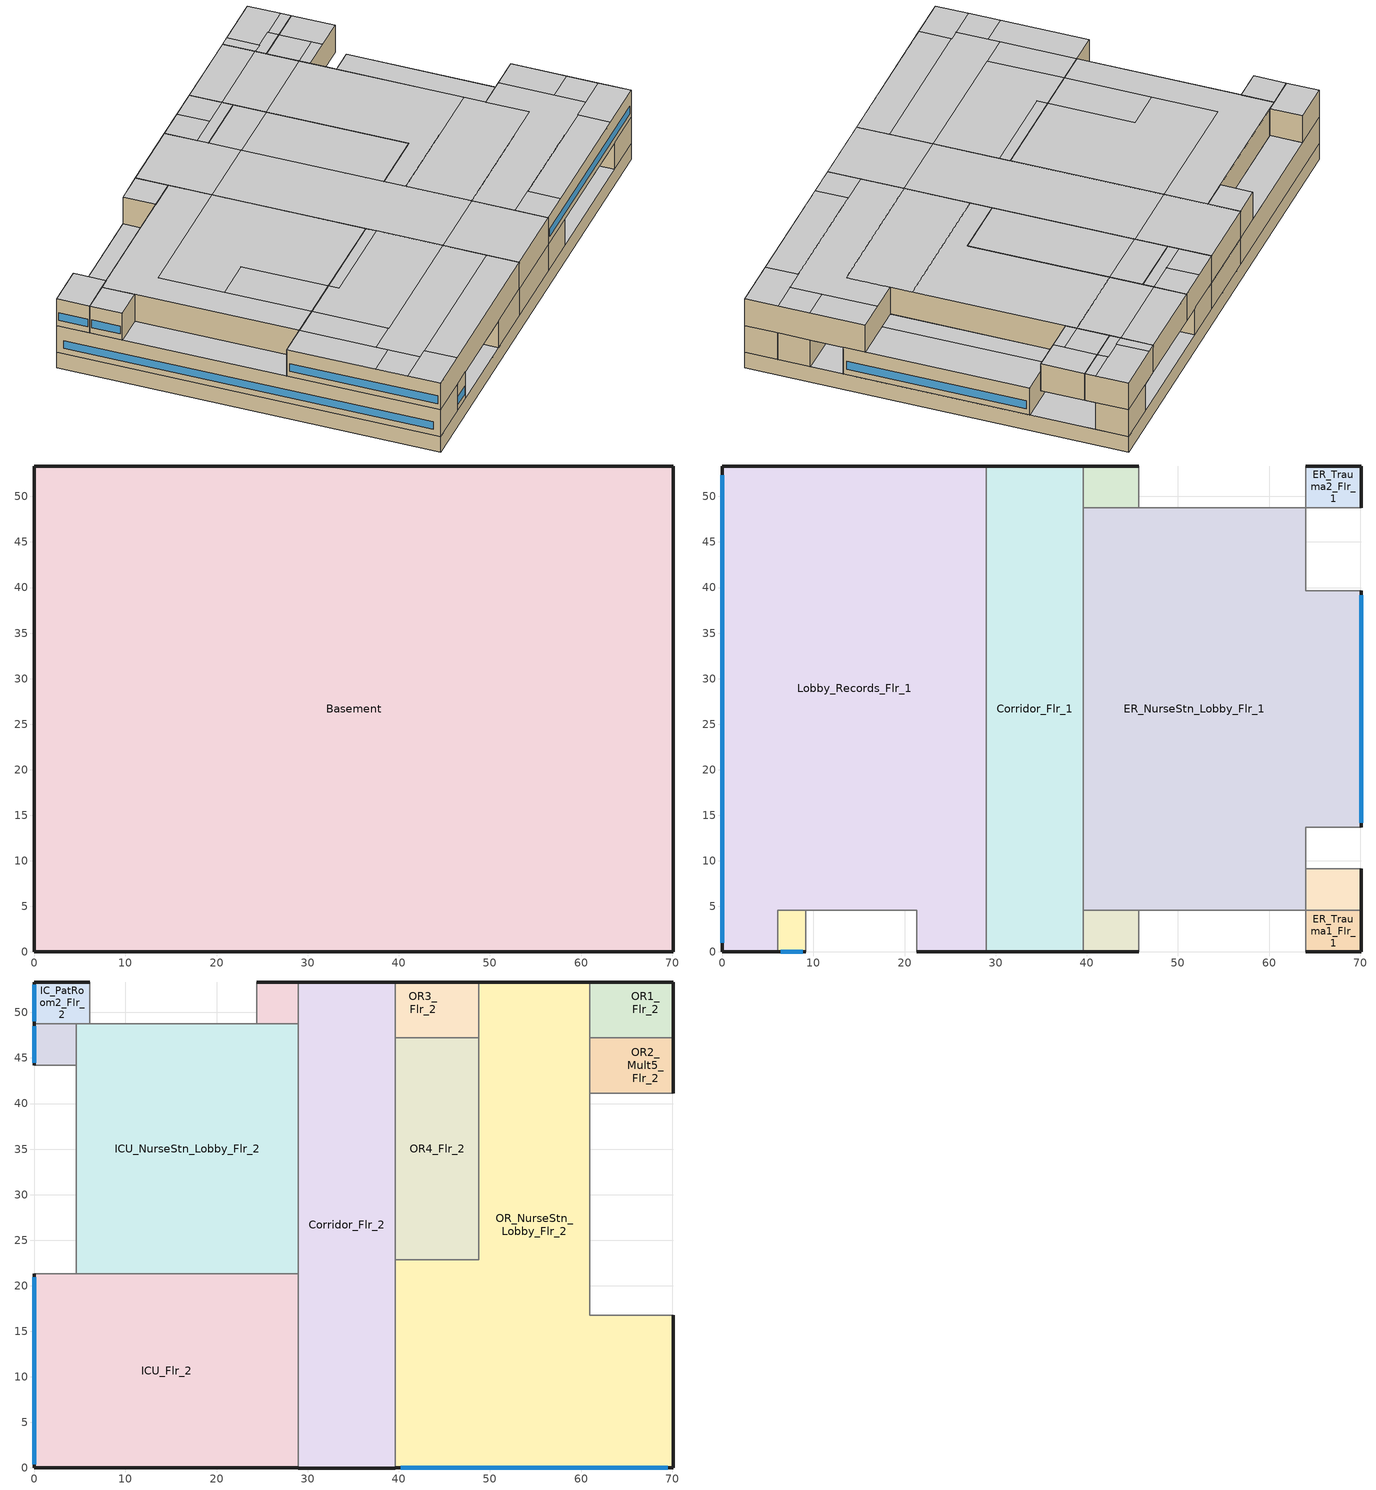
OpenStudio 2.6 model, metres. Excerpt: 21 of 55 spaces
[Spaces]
Basement
 floor othersidecoefficients: 70.1,53.34 70.1,0 0,0 0,53.34 z-2.44
 wall othersidecoefficients: 0,53.34 0,0 70.1,0 70.1,53.34 0,53.34 z-2.44:0
 ceiling adiabatic: 70.1,9.14 70.1,13.72 64.01,13.72 64.01,9.14 z0; 45.72,0 45.72,4.57 39.62,4.57 39.62,0 z0; 45.72,48.77 45.72,53.34 39.62,53.34 39.62,48.77 z0; 70.1,39.62 70.1,48.77 64.01,48.77 64.01,39.62 z0; 64.01,0 64.01,4.57 45.72,4.57 45.72,0 z0; 64.01,48.77 64.01,53.34 45.72,53.34 45.72,48.77 z0; 21.34,0 21.34,4.57 9.14,4.57 9.14,0 z0; 9.14,0 9.14,4.57 6.1,4.57 6.1,0 z0; 70.1,4.57 70.1,9.14 64.01,9.14 64.01,4.57 z0
Lobby_Records_Flr_1
 floor to Basement: 28.96,4.57 28.96,0 21.34,0 21.34,4.57 z0; 6.1,4.57 6.1,0 0,0 0,4.57 z0; 28.96,53.34 28.96,4.57 0,4.57 0,53.34 z0
 wall outside: 28.96,53.34 0,53.34 0,0 6.1,0 / 21.34,0 28.96,0 z0:4.27
 wall to Corridor_Flr_1: 28.96,0 28.96,53.34 z0:4.27
 wall adiabatic: 6.1,0 6.1,4.57 9.14,4.57 21.34,4.57 21.34,0 z0:4.27
 window: 0,52.34 0,1 z0.91:2.14
 ceiling adiabatic: 28.96,48.77 28.96,53.34 24.38,53.34 24.38,48.77 z4.27; 24.38,48.77 24.38,53.34 6.1,53.34 6.1,48.77 z4.27; 4.57,44.2 4.57,48.77 0,48.77 0,44.2 z4.27; 4.57,21.34 4.57,44.2 0,44.2 0,21.34 z4.27
Office1_Mult4_Flr_1
 floor adiabatic: 9.14,4.57 9.14,0 6.1,0 6.1,4.57 z0
 wall outside: 6.1,0 9.14,0 z0:4.27
 wall adiabatic: 9.14,0 9.14,4.57 6.1,4.57 6.1,0 z0:4.27
 window: 6.41,0 8.84,0 z0.91:2.14
 ceiling adiabatic: 9.14,0 9.14,4.57 6.1,4.57 6.1,0 z4.27
Corridor_Flr_1
 floor to Basement: 39.62,53.34 39.62,0 28.96,0 28.96,53.34 z0
 wall outside: 28.96,0 39.62,0 / 39.62,53.34 28.96,53.34 z0:4.27
 wall adiabatic: 39.62,48.77 39.62,53.34 / 39.62,0 39.62,4.57 z0:4.27
 wall to ER_NurseStn_Lobby_Flr_1: 39.62,4.57 39.62,48.77 z0:4.27
ER_Exam1_Mult4_Flr_1
 floor adiabatic: 45.72,4.57 45.72,0 39.62,0 39.62,4.57 z0
 wall outside: 39.62,0 45.72,0 z0:4.27
 wall adiabatic: 45.72,0 45.72,4.57 39.62,4.57 39.62,0 z0:4.27
 ceiling adiabatic: 45.72,0 45.72,4.57 39.62,4.57 39.62,0 z4.27
ER_Trauma1_Flr_1
 floor to Basement: 70.1,4.57 70.1,0 64.01,0 64.01,4.57 z0
 wall outside: 64.01,0 70.1,0 70.1,4.57 z0:4.27
 wall adiabatic: 70.1,4.57 64.01,4.57 64.01,0 z0:4.27
ER_NurseStn_Lobby_Flr_1
 floor to Basement: 70.1,39.62 70.1,13.72 64.01,13.72 64.01,39.62 z0; 64.01,48.77 64.01,4.57 39.62,4.57 39.62,48.77 z0
 wall outside: 70.1,13.72 70.1,39.62 z0:4.27
 wall adiabatic: 39.62,4.57 45.72,4.57 64.01,4.57 64.01,9.14 64.01,13.72 70.1,13.72 / 70.1,39.62 64.01,39.62 64.01,48.77 45.72,48.77 39.62,48.77 z0:4.27
 window: 70.1,14.2 70.1,39.14 z0.91:2.14
 ceiling adiabatic: 70.1,16.76 70.1,39.62 64.01,39.62 64.01,16.76 z4.27; 64.01,41.15 64.01,47.24 60.96,47.24 60.96,41.15 z4.27; 64.01,16.76 64.01,41.15 60.96,41.15 60.96,16.76 z4.27
ER_Exam3_Mult4_Flr_1
 floor adiabatic: 70.1,9.14 70.1,4.57 64.01,4.57 64.01,9.14 z0
 wall outside: 70.1,4.57 70.1,9.14 z0:4.27
 wall adiabatic: 70.1,9.14 64.01,9.14 64.01,4.57 70.1,4.57 z0:4.27
 ceiling adiabatic: 70.1,4.57 70.1,9.14 64.01,9.14 64.01,4.57 z4.27
ER_Triage_Mult4_Flr_1
 floor adiabatic: 45.72,53.34 45.72,48.77 39.62,48.77 39.62,53.34 z0
 wall outside: 45.72,53.34 39.62,53.34 z0:4.27
 wall adiabatic: 39.62,53.34 39.62,48.77 45.72,48.77 45.72,53.34 z0:4.27
 ceiling adiabatic: 45.72,48.77 45.72,53.34 39.62,53.34 39.62,48.77 z4.27
ER_Trauma2_Flr_1
 floor to Basement: 70.1,53.34 70.1,48.77 64.01,48.77 64.01,53.34 z0
 wall outside: 70.1,48.77 70.1,53.34 64.01,53.34 z0:4.27
 wall adiabatic: 64.01,53.34 64.01,48.77 70.1,48.77 z0:4.27
ICU_Flr_2
 floor adiabatic: 9.14,4.57 9.14,0 6.1,0 6.1,4.57 z4.27; 21.34,4.57 21.34,0 9.14,0 9.14,4.57 z4.27
 floor to Lobby_Records_Flr_1: 28.96,21.34 28.96,0 21.34,0 21.34,4.57 6.1,4.57 6.1,0 0,0 0,21.34 z4.27
 wall outside: 0,21.34 0,0 28.96,0 z4.27:8.53
 wall adiabatic: 4.57,21.34 0,21.34 z4.27:8.53
 wall to ICU_NurseStn_Lobby_Flr_2: 28.96,21.34 4.57,21.34 z4.27:8.53
 wall to Corridor_Flr_2: 28.96,0 28.96,21.34 z4.27:8.53
 window: 0,20.94 0,0.4 z5.18:6.4
 ceiling to PatRoom6_Flr_3: 6.1,0 6.1,4.57 0,4.57 0,0 z8.53
 ceiling to Lab_Flr_3: 28.96,10.67 28.96,19.81 15.24,19.81 15.24,21.34 9.14,21.34 9.14,10.67 z8.53
 ceiling to NurseStn_Lobby_Flr_3: 28.96,19.81 28.96,21.34 15.24,21.34 15.24,19.81 z8.53
 ceiling to Corridor_SE_Flr_3: 28.96,4.57 28.96,10.67 4.57,10.67 4.57,4.57 z8.53
 ceiling adiabatic: 28.96,0 28.96,4.57 6.1,4.57 6.1,0 z8.53; 4.57,4.57 4.57,8.99 0,8.99 0,4.57 z8.53; 4.57,8.99 4.57,21.34 0,21.34 0,8.99 z8.53
 ceiling to Corridor_NW_Flr_3: 9.14,10.67 9.14,21.34 4.57,21.34 4.57,10.67 z8.53
Corridor_Flr_2
 floor to Corridor_Flr_1: 39.62,53.34 39.62,0 28.96,0 28.96,53.34 z4.27
 wall outside: 39.62,53.34 28.96,53.34 / 28.96,0 39.62,0 z4.27:8.53
 wall adiabatic: 28.96,53.34 28.96,48.77 z4.27:8.53
 wall to OR3_Flr_2: 39.62,47.24 39.62,53.34 z4.27:8.53
 wall to OR4_Flr_2: 39.62,22.86 39.62,47.24 z4.27:8.53
 wall to OR_NurseStn_Lobby_Flr_2: 39.62,0 39.62,22.86 z4.27:8.53
 wall to ICU_NurseStn_Lobby_Flr_2: 28.96,48.77 28.96,21.34 z4.27:8.53
 ceiling to NurseStn_Lobby_Flr_3: 39.62,10.67 39.62,42.67 28.96,42.67 28.96,10.67 z8.53
 ceiling to Corridor_SE_Flr_3: 39.62,0 39.62,10.67 28.96,10.67 28.96,0 z8.53
 ceiling to Corridor_NW_Flr_3: 39.62,42.67 39.62,53.34 28.96,53.34 28.96,42.67 z8.53
OR_NurseStn_Lobby_Flr_2
 floor adiabatic: 45.72,4.57 45.72,0 39.62,0 39.62,4.57 z4.27; 60.96,53.34 60.96,48.77 48.77,48.77 48.77,53.34 z4.27; 64.01,4.57 64.01,0 45.72,0 45.72,4.57 z4.27; 70.1,9.14 70.1,4.57 64.01,4.57 64.01,9.14 z4.27; 70.1,13.72 70.1,9.14 64.01,9.14 64.01,13.72 z4.27
 floor to ER_Trauma1_Flr_1: 70.1,4.57 70.1,0 64.01,0 64.01,4.57 z4.27
 floor to ER_NurseStn_Lobby_Flr_1: 70.1,16.76 70.1,13.72 64.01,13.72 64.01,16.76 z4.27; 48.77,22.86 48.77,4.57 39.62,4.57 39.62,22.86 z4.27; 64.01,16.76 64.01,4.57 60.96,4.57 60.96,16.76 z4.27; 60.96,48.77 60.96,4.57 48.77,4.57 48.77,48.77 z4.27
 wall outside: 39.62,0 70.1,0 70.1,16.76 / 60.96,53.34 48.77,53.34 z4.27:8.53
 wall to OR4_Flr_2: 48.77,47.24 48.77,22.86 39.62,22.86 z4.27:8.53
 wall to OR3_Flr_2: 48.77,53.34 48.77,47.24 z4.27:8.53
 wall to OR1_Flr_2: 60.96,47.24 60.96,53.34 z4.27:8.53
 wall adiabatic: 70.1,16.76 60.96,16.76 60.96,41.15 60.96,47.24 z4.27:8.53
 window: 40.2,0 69.53,0 z5.18:6.4
 ceiling to PatRoom2_Flr_3: 70.1,0 70.1,4.57 62.48,4.57 62.48,0 z8.53
 ceiling to PhysTherapy_Flr_3: 60.96,19.81 60.96,42.67 48.77,42.67 48.77,22.86 39.62,22.86 39.62,19.81 z8.53
 ceiling to Corridor_NW_Flr_3: 60.96,42.67 60.96,48.77 48.77,48.77 48.77,42.67 z8.53
 ceiling adiabatic: 44.2,0 44.2,4.57 39.62,4.57 39.62,0 z8.53; 62.48,0 62.48,4.57 44.2,4.57 44.2,0 z8.53; 70.1,4.57 70.1,8.99 65.53,8.99 65.53,4.57 z8.53; 60.96,48.77 60.96,53.34 48.77,53.34 48.77,48.77 z8.53; 70.1,8.99 70.1,16.76 65.53,16.76 65.53,8.99 z8.53
 ceiling to Corridor_SE_Flr_3: 65.53,4.57 65.53,16.76 60.96,16.76 60.96,10.67 39.62,10.67 39.62,4.57 z8.53
 ceiling to NurseStn_Lobby_Flr_3: 60.96,10.67 60.96,19.81 39.62,19.81 39.62,10.67 z8.53
ICU_NurseStn_Lobby_Flr_2
 floor to Lobby_Records_Flr_1: 28.96,48.77 28.96,21.34 4.57,21.34 4.57,48.77 z4.27
 wall adiabatic: 4.57,48.77 4.57,44.2 4.57,21.34 / 28.96,48.77 24.38,48.77 6.1,48.77 z4.27:8.53
 wall to IC_PatRoom2_Flr_2: 6.1,48.77 4.57,48.77 z4.27:8.53
 ceiling to NurseStn_Lobby_Flr_3: 28.96,21.34 28.96,42.67 9.14,42.67 9.14,33.53 15.24,33.53 15.24,21.34 z8.53
 ceiling to Lab_Flr_3: 15.24,21.34 15.24,33.53 9.14,33.53 9.14,21.34 z8.53
 ceiling to Corridor_NW_Flr_3: 9.14,21.34 9.14,42.67 28.96,42.67 28.96,48.77 4.57,48.77 4.57,21.34 z8.53
OR4_Flr_2
 floor to ER_NurseStn_Lobby_Flr_1: 48.77,47.24 48.77,22.86 39.62,22.86 39.62,47.24 z4.27
 wall to OR3_Flr_2: 48.77,47.24 39.62,47.24 z4.27:8.53
 ceiling to Corridor_NW_Flr_3: 48.77,42.67 48.77,47.24 39.62,47.24 39.62,42.67 z8.53
 ceiling to PhysTherapy_Flr_3: 48.77,22.86 48.77,42.67 39.62,42.67 39.62,22.86 z8.53
OR2_Mult5_Flr_2
 floor adiabatic: 64.01,47.24 64.01,41.15 60.96,41.15 60.96,47.24 z4.27; 70.1,47.24 70.1,41.15 64.01,41.15 64.01,47.24 z4.27
 wall outside: 70.1,41.15 70.1,47.24 z4.27:8.53
 wall adiabatic: 70.1,47.24 60.96,47.24 60.96,41.15 70.1,41.15 z4.27:8.53
 ceiling adiabatic: 70.1,41.15 70.1,47.24 65.53,47.24 65.53,41.15 z8.53; 65.53,41.15 65.53,42.67 60.96,42.67 60.96,41.15 z8.53; 65.53,42.67 65.53,47.24 60.96,47.24 60.96,42.67 z8.53
IC_PatRoom3_Mult6_Flr_2
 floor adiabatic: 4.57,48.77 4.57,44.2 0,44.2 0,48.77 z4.27
 wall outside: 0,48.77 0,44.2 z4.27:8.53
 wall adiabatic: 0,44.2 4.57,44.2 4.57,48.77 0,48.77 z4.27:8.53
 window: 0,48.49 0,44.47 z5.18:6.4
 ceiling adiabatic: 4.57,44.2 4.57,48.77 0,48.77 0,44.2 z8.53
OR3_Flr_2
 floor adiabatic: 48.77,53.34 48.77,48.77 45.72,48.77 45.72,53.34 z4.27; 45.72,53.34 45.72,48.77 39.62,48.77 39.62,53.34 z4.27
 floor to ER_NurseStn_Lobby_Flr_1: 48.77,48.77 48.77,47.24 39.62,47.24 39.62,48.77 z4.27
 wall outside: 48.77,53.34 39.62,53.34 z4.27:8.53
 ceiling to Corridor_NW_Flr_3: 48.77,47.24 48.77,48.77 39.62,48.77 39.62,47.24 z8.53
 ceiling adiabatic: 44.2,48.77 44.2,53.34 39.62,53.34 39.62,48.77 z8.53; 48.77,48.77 48.77,53.34 44.2,53.34 44.2,48.77 z8.53
OR1_Flr_2
 floor to ER_Trauma2_Flr_1: 70.1,53.34 70.1,48.77 64.01,48.77 64.01,53.34 z4.27
 floor adiabatic: 70.1,48.77 70.1,47.24 64.01,47.24 64.01,48.77 z4.27; 64.01,53.34 64.01,48.77 60.96,48.77 60.96,53.34 z4.27
 floor to ER_NurseStn_Lobby_Flr_1: 64.01,48.77 64.01,47.24 60.96,47.24 60.96,48.77 z4.27
 wall outside: 70.1,47.24 70.1,53.34 60.96,53.34 z4.27:8.53
 wall adiabatic: 60.96,47.24 70.1,47.24 z4.27:8.53
 ceiling adiabatic: 62.48,48.77 62.48,53.34 60.96,53.34 60.96,48.77 z8.53; 70.1,47.24 70.1,48.77 65.53,48.77 65.53,47.24 z8.53
 ceiling to Corridor_NW_Flr_3: 65.53,47.24 65.53,48.77 60.96,48.77 60.96,47.24 z8.53
 ceiling to PatRoom4_Flr_3: 70.1,48.77 70.1,53.34 62.48,53.34 62.48,48.77 z8.53
IC_PatRoom2_Flr_2
 floor to Lobby_Records_Flr_1: 6.1,53.34 6.1,48.77 0,48.77 0,53.34 z4.27
 wall outside: 6.1,53.34 0,53.34 0,48.77 z4.27:8.53
 wall adiabatic: 6.1,48.77 6.1,53.34 / 0,48.77 4.57,48.77 z4.27:8.53
 window: 0,53.07 0,49.04 z5.18:6.4
 ceiling to PatRoom8_Flr_3: 6.1,48.77 6.1,53.34 0,53.34 0,48.77 z8.53
IC_PatRoom1_Mult5_Flr_2
 floor adiabatic: 28.96,53.34 28.96,48.77 24.38,48.77 24.38,53.34 z4.27
 wall outside: 28.96,53.34 24.38,53.34 z4.27:8.53
 wall adiabatic: 24.38,53.34 24.38,48.77 28.96,48.77 28.96,53.34 z4.27:8.53
 ceiling adiabatic: 28.96,48.77 28.96,53.34 24.38,53.34 24.38,48.77 z8.53
[Building]
NECB_2011Hospital: Standards Number of Stories=6; Standards Number of Above Ground Stories=5; Standards Building Type=Hospital
[Site]
Sherbrooke_PQ_CAN: Latitude {deg}=45.43; Longitude {deg}=-71.68; Time Zone {hr}=-5; Elevation {m}=241
[ClimateZones]
Climate Zone Institution Name 1=ASHRAE; Climate Zone Document Name 1=ANSI/ASHRAE Standard 169; Climate Zone Document Year 1=2006; Climate Zone Institution Name 2=CEC; Climate Zone Document Name 2=California Climate Zone Descriptions; Climate Zone Document Year 2=1995
[Site:WaterMainsTemperature]
Calculation Method=Correlation; Annual Average Outdoor Air Temperature {C}=4.28333; Maximum Difference In Monthly Average Outdoor Air Temperatures {deltaC}=28.2
[SizingPeriod:DesignDay] Barometric Pressure {Pa}=98463; Sky Clearness=0; Rain Indicator=0; Snow Indicator=0; Day of Month=21; Daylight Saving Time Indicator=0; Humidity Indicating Type=Wetbulb; Dry-Bulb Temperature Range Modifier Type=DefaultMultipliers
Name | Maximum Dry-Bulb Temperature {C} | Daily Dry-Bulb Temperature Range {deltaC} | Humidity Indicating Conditions at Maximum Dry-Bulb | Wind Speed {m/s} | Wind Direction {deg} | Month | Day Type | Solar Model Indicator | ASHRAE Taub | ASHRAE Taud
Sherbrooke Ann Clg .4% Condns DB=>MWB | 28.6 | 11.7 | 20.9 | 3.7 | 250 | 7 | SummerDesignDay | ASHRAETau | 0.446 | 2.039
Sherbrooke Ann Htg 99.6% Condns DB | -28.3 | 0 | -28.3 | 1.7 | 90 | 1 | WinterDesignDay | ASHRAEClearSky
[Site:GroundTemperature:BuildingSurface]
19.527, 19.502, 19.536, 19.598, 20.002, 21.64, 22.225, 22.375, 21.449, 20.121, 19.802, 19.633
[WindowMaterial:Blind]
Window Material Blind 1: Slat Width {m}=0.025; Slat Separation {m}=0.01875; Front Side Slat Beam Solar Reflectance=0.5; Back Side Slat Beam Solar Reflectance=0.5; Front Side Slat Diffuse Solar Reflectance=0.5; Back Side Slat Diffuse Solar Reflectance=0.5; Slat Beam Visible Transmittance=0
[ShadingControl]
Shading Control 1: Shading Type=InteriorBlind; Shading Device Material=Window Material Blind 1
[BuildingStory] Nominal Z Coordinate {m}=0
Name | Nominal Floor to Floor Height {m}
Building Story 1 | 2.4384
Building Story 2; Building Story 3; Building Story 6 | 4.2672
[Space]
Name | Space Type | Building Story | Thermal Zone
Basement | Space Function Lab - research | Building Story 1 | TZ-Basement
Lobby_Records_Flr_1 | Space Function Office - enclosed | Building Story 2 | TZ-Lobby_Records_Flr_1
Office1_Mult4_Flr_1 | Space Function Office - enclosed | Building Story 2 | TZ-Office1_Mult4_Flr_1
Corridor_Flr_1 | Space Function Hospital corr. >= 2.4m-sch-B | Building Story 2 | TZ-Corridor_Flr_1
ER_Exam1_Mult4_Flr_1 | Space Function Hospital - emergency | Building Story 2 | TZ-ER_Exam1_Mult4_Flr_1
ER_Trauma1_Flr_1 | Space Function Hospital - emergency | Building Story 2 | TZ-ER_Trauma1_Flr_1
ER_NurseStn_Lobby_Flr_1 | Space Function Hospital - nurses' station | Building Story 2 | TZ-ER_NurseStn_Lobby_Flr_1
ER_Exam3_Mult4_Flr_1 | Space Function Hospital - emergency | Building Story 2 | TZ-ER_Exam3_Mult4_Flr_1
ER_Triage_Mult4_Flr_1 | Space Function Hospital - emergency | Building Story 2 | TZ-ER_Triage_Mult4_Flr_1
ER_Trauma2_Flr_1 | Space Function Hospital - emergency | Building Story 2 | TZ-ER_Trauma2_Flr_1
ICU_Flr_2 | Space Function Hospital - recovery | Building Story 3 | TZ-ICU_Flr_2
Corridor_Flr_2 | Space Function Hospital corr. >= 2.4m-sch-B | Building Story 3 | TZ-Corridor_Flr_2
OR_NurseStn_Lobby_Flr_2 | Space Function Hospital - nurses' station | Building Story 3 | TZ-OR_NurseStn_Lobby_Flr_2
ICU_NurseStn_Lobby_Flr_2 | Space Function Hospital - nurses' station | Building Story 3 | TZ-ICU_NurseStn_Lobby_Flr_2
OR4_Flr_2 | Space Function Hospital - operating room | Building Story 3 | TZ-OR4_Flr_2
OR2_Mult5_Flr_2 | Space Function Hospital - operating room | Building Story 3 | TZ-OR2_Mult5_Flr_2
IC_PatRoom3_Mult6_Flr_2 | Space Function Hospital - patient room | Building Story 3 | TZ-IC_PatRoom3_Mult6_Flr_2
OR3_Flr_2 | Space Function Hospital - operating room | Building Story 3 | TZ-OR3_Flr_2
OR1_Flr_2 | Space Function Hospital - operating room | Building Story 3 | TZ-OR1_Flr_2
IC_PatRoom2_Flr_2 | Space Function Hospital - patient room | Building Story 3 | TZ-IC_PatRoom2_Flr_2
IC_PatRoom1_Mult5_Flr_2 | Space Function Hospital - patient room | Building Story 3 | TZ-IC_PatRoom1_Mult5_Flr_2
[ThermalZone] Use Ideal Air Loads=No
Name | Multiplier
TZ-ER_Exam1_Mult4_Flr_1; TZ-ER_Exam3_Mult4_Flr_1; TZ-ER_Triage_Mult4_Flr_1 | 4
TZ-IC_PatRoom1_Mult5_Flr_2; TZ-OR2_Mult5_Flr_2; TZ-Office1_Mult4_Flr_1 | 5
TZ-IC_PatRoom3_Mult6_Flr_2 | 6
TZ-ER_Trauma1_Flr_1; TZ-OR1_Flr_2; TZ-IC_PatRoom2_Flr_2; TZ-ER_Trauma2_Flr_1; TZ-OR3_Flr_2; TZ-OR4_Flr_2; TZ-Lobby_Records_Flr_1; TZ-Corridor_Flr_2; TZ-Corridor_Flr_1; TZ-ER_NurseStn_Lobby_Flr_1; TZ-OR_NurseStn_Lobby_Flr_2; TZ-Basement; TZ-ICU_Flr_2; TZ-ICU_NurseStn_Lobby_Flr_2
[Sizing:Zone] Zone Cooling Design Supply Air Temperature Input Method=SupplyAirTemperature; Zone Cooling Design Supply Air Temperature {C}=14; Zone Cooling Design Supply Air Temperature Difference {deltaC}=11.11; Zone Heating Design Supply Air Temperature Input Method=SupplyAirTemperature; Zone Heating Design Supply Air Temperature {C}=40; Zone Heating Design Supply Air Temperature Difference {deltaC}=11.11; Zone Cooling Design Supply Air Humidity Ratio {kg-H2O/kg-air}=0.0085; Zone Heating Design Supply Air Humidity Ratio {kg-H2O/kg-air}=0.008; Cooling Design Air Flow Method=DesignDay; Heating Design Air Flow Method=DesignDay; Account for Dedicated Outdoor Air System=No; Dedicated Outdoor Air System Control Strategy=NeutralSupplyAir; Dedicated Outdoor Air Low Setpoint Temperature for Design {C}=autosize; Dedicated Outdoor Air High Setpoint Temperature for Design {C}=autosize
TZ-ER_Exam1_Mult4_Flr_1; TZ-ER_Exam3_Mult4_Flr_1; TZ-ER_Triage_Mult4_Flr_1; TZ-IC_PatRoom1_Mult5_Flr_2; TZ-IC_PatRoom3_Mult6_Flr_2; TZ-OR2_Mult5_Flr_2; TZ-Office1_Mult4_Flr_1; TZ-Office2_Mult5_Flr_5; TZ-Office4_Mult6_Flr_5; TZ-PatRoom1_Mult10_Flr_3; TZ-PatRoom1_Mult10_Flr_4; TZ-PatRoom3_Mult10_Flr_3; TZ-PatRoom3_Mult10_Flr_4; TZ-PatRoom5_Mult10_Flr_3; TZ-PatRoom5_Mult10_Flr_4; TZ-PatRoom7_Mult10_Flr_3; TZ-PatRoom7_Mult10_Flr_4; TZ-Corridor_SE_Flr_3; TZ-ER_Trauma1_Flr_1; TZ-Lab_Flr_3; TZ-PhysTherapy_Flr_3; TZ-PatRoom6_Flr_4; TZ-OR1_Flr_2; TZ-IC_PatRoom2_Flr_2; TZ-ER_Trauma2_Flr_1; TZ-OR3_Flr_2; TZ-OR4_Flr_2; TZ-PatRoom4_Flr_3; TZ-Lab_Flr_4; TZ-Corridor_NW_Flr_4; TZ-Corridor_Flr_5; TZ-PatRoom8_Flr_4; TZ-Radiology_Flr_4; TZ-Lobby_Records_Flr_1; TZ-PatRoom4_Flr_4; TZ-Corridor_Flr_2; TZ-PatRoom2_Flr_4; TZ-Office3_Flr_5; TZ-NurseStn_Lobby_Flr_5; TZ-Corridor_Flr_1; TZ-ER_NurseStn_Lobby_Flr_1
[SpaceType] Standards Building Type=Space Function
Name | Standards Space Type
Space Function Hospital corr. >= 2.4m-sch-B | Hospital corr. >= 2.4m-sch-B
Space Function Hospital - emergency | Hospital - emergency
Space Function Hospital - nurses' station | Hospital - nurses' station
Space Function Hospital - patient room | Hospital - patient room
Space Function Hospital - recovery | Hospital - recovery
Space Function Lab - research | Lab - research
Space Function Office - enclosed | Office - enclosed
Space Function Hospital - operating room | Hospital - operating room
